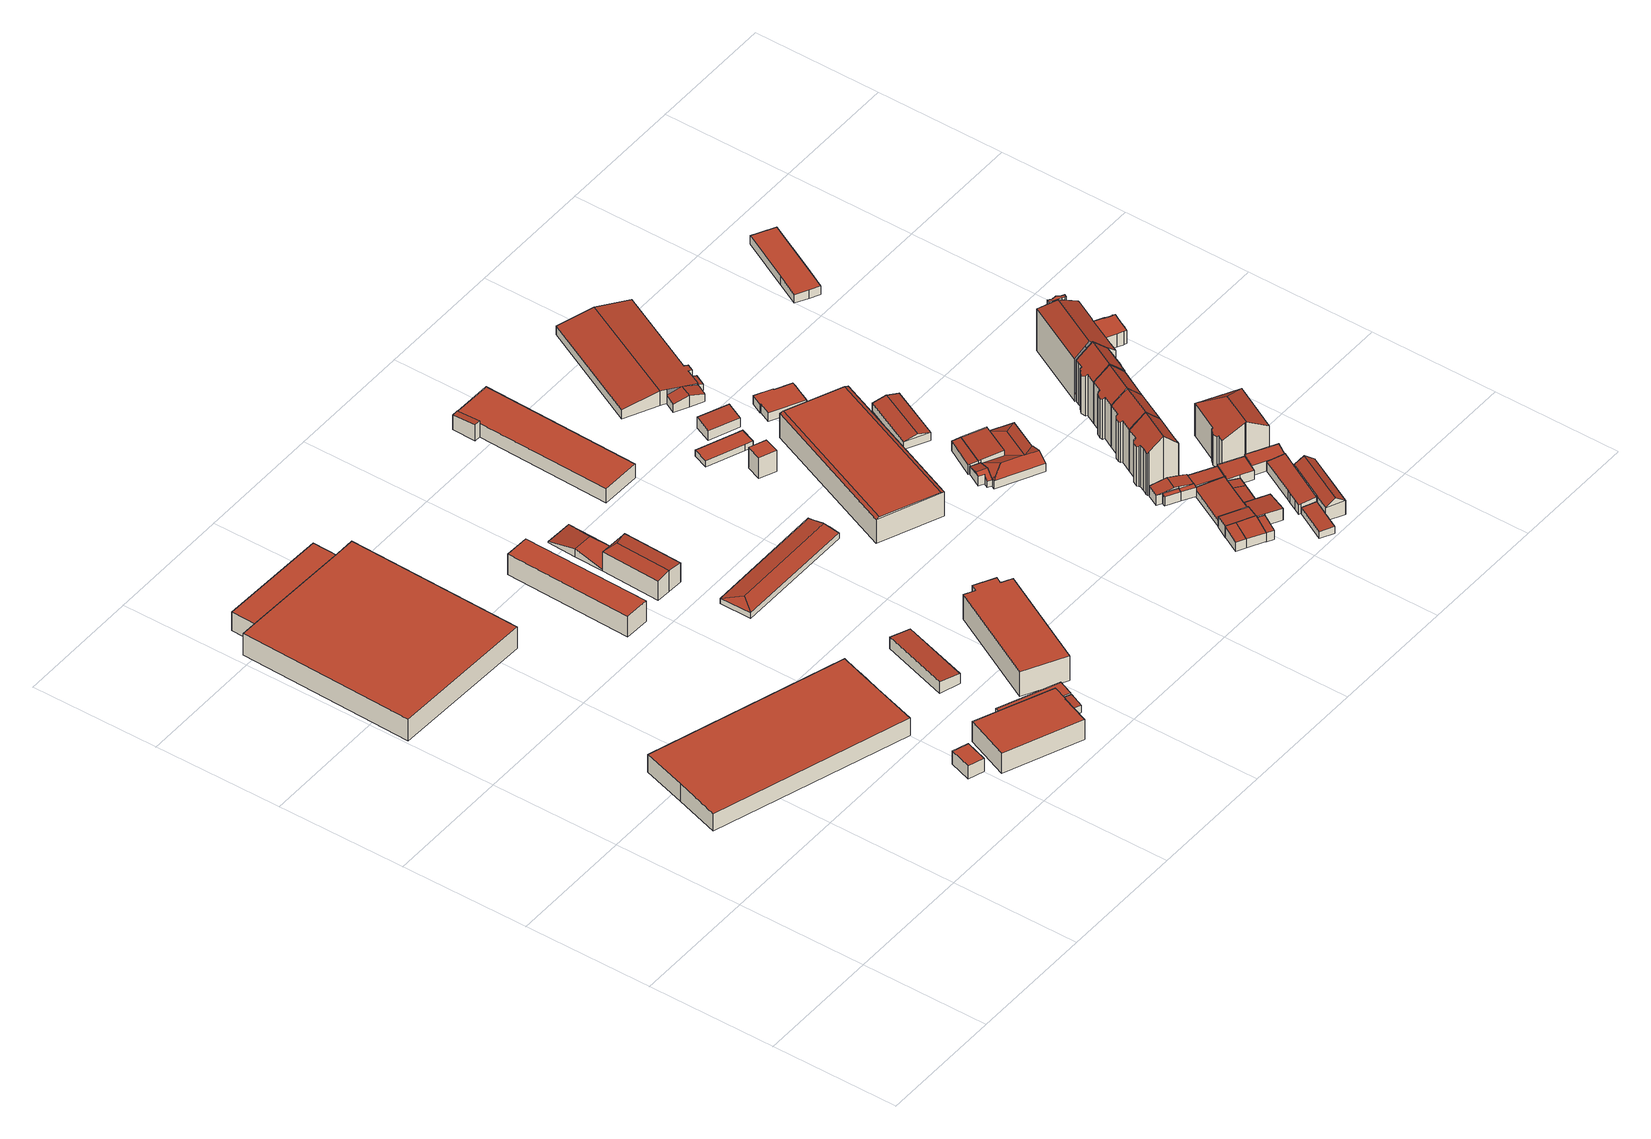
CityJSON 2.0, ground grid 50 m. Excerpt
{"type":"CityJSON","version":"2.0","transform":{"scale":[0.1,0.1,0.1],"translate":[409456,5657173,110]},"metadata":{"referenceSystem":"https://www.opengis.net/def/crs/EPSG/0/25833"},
"CityObjects":{
"building1":{"type":"Building","attributes":{"Dachtyp_tdc":"tdcPolyFlatRoof","Gemeindeschluessel":14612000,"Dachneigung":0,"QualitaetDacherkennung":45,"Geometrietyp2DReferenz":"3000","measuredHeight":7.64,"function":"31001_2000","roofType":"1000"},"geometry":[{"type":"Solid","lod":"2","boundaries":[[[[0,1,2,3]],[[1,4,5,2]],[[4,6,7,5]],[[6,8,9,7]],[[8,10,11,9]],[[10,12,13,11]],[[12,14,15,13]],[[14,16,17,15]],[[16,0,3,17]],[[16,14,12,10,8,6,4,1,0]],[[3,2,5,7,9,11,13,15,17]]]],"semantics":{"surfaces":[{"type":"WallSurface"},{"type":"RoofSurface"},{"type":"GroundSurface"}],"values":[[0,0,0,0,0,0,0,0,0,1,2]]}}]},
"building2":{"type":"Building","attributes":{"Dachtyp_tdc":"tdcPolyFlatRoof","Gemeindeschluessel":14612000,"Dachneigung":0,"QualitaetDacherkennung":22,"Geometrietyp2DReferenz":"3000","measuredHeight":9.4,"function":"31001_2000","roofType":"1000"},"geometry":[{"type":"Solid","lod":"2","boundaries":[[[[18,19,20,21]],[[19,22,23,20]],[[22,24,25,23]],[[24,26,27,25]],[[26,28,29,27]],[[28,18,21,29]],[[28,26,24,22,19,18]],[[21,20,23,25,27,29]]]],"semantics":{"surfaces":[{"type":"WallSurface"},{"type":"RoofSurface"},{"type":"GroundSurface"}],"values":[[0,0,0,0,0,0,1,2]]}}]},
"building3":{"type":"Building","attributes":{"Dachtyp_tdc":"tdcPolyFlatRoof","Gemeindeschluessel":14612000,"Dachneigung":0,"QualitaetDacherkennung":79,"Geometrietyp2DReferenz":"3000","measuredHeight":5.68,"function":"31001_2000","roofType":"1000"},"geometry":[{"type":"Solid","lod":"2","boundaries":[[[[30,31,32,33]],[[31,34,35,32]],[[34,36,37,35]],[[36,30,33,37]],[[36,34,31,30]],[[33,32,35,37]]]],"semantics":{"surfaces":[{"type":"WallSurface"},{"type":"RoofSurface"},{"type":"GroundSurface"}],"values":[[0,0,0,0,1,2]]}}]},
"building4":{"type":"Building","attributes":{"Dachtyp_tdc":"tdcPolyFlatRoof","Gemeindeschluessel":14612000,"Dachneigung":0,"QualitaetDacherkennung":87,"Geometrietyp2DReferenz":"3000","measuredHeight":8.12,"function":"31001_2000","roofType":"1000"},"geometry":[{"type":"Solid","lod":"2","boundaries":[[[[38,39,29,40]],[[39,41,27,29]],[[41,42,43,27]],[[42,38,40,43]],[[42,41,39,38]],[[40,29,27,43]]]],"semantics":{"surfaces":[{"type":"WallSurface"},{"type":"RoofSurface"},{"type":"GroundSurface"}],"values":[[0,0,0,0,1,2]]}}]},
"building5":{"type":"Building","attributes":{"Gemeindeschluessel":14612000,"Geometrietyp2DReferenz":"3000","function":"31001_2000","roofType":"9999"},"children":["building5-1","building5-2"]},
"building5-1":{"type":"BuildingPart","attributes":{"Dachtyp_tdc":"tdcPolyFlatRoof","Dachneigung":0,"QualitaetDacherkennung":65,"Geometrietyp2DReferenz":"3000","measuredHeight":8.77,"roofType":"1000"},"parents":["building5"],"geometry":[{"type":"MultiSurface","lod":"2","boundaries":[[[44,45,46,47]],[[45,48,49,50,46]],[[51,52,53,54,55]],[[52,56,57,53]],[[56,58,59,57]],[[58,44,47,59]],[[58,56,52,51,48,45,44]],[[47,46,50,54,53,57,59]]],"semantics":{"surfaces":[{"type":"WallSurface"},{"type":"RoofSurface"},{"type":"GroundSurface"}],"values":[0,0,0,0,0,0,1,2]}}]},
"building5-2":{"type":"BuildingPart","attributes":{"Dachtyp_tdc":"tdcPolyFlatRoof","Dachneigung":4.03,"QualitaetDacherkennung":73,"Geometrietyp2DReferenz":"3000","measuredHeight":3.56,"roofType":"2100"},"parents":["building5"],"geometry":[{"type":"MultiSurface","lod":"2","boundaries":[[[60,55,54,61]],[[49,62,63,50]],[[62,64,65,63]],[[64,60,61,65]],[[64,62,49,55,60]],[[61,54,50,63,65]]],"semantics":{"surfaces":[{"type":"WallSurface"},{"type":"RoofSurface"},{"type":"GroundSurface"}],"values":[0,0,0,0,1,2]}}]},
"building6":{"type":"Building","attributes":{"Dachtyp_tdc":"tdcPolyFlatRoof","Gemeindeschluessel":14612000,"Dachneigung":11.44,"QualitaetDacherkennung":71,"Geometrietyp2DReferenz":"3000","measuredHeight":3.74,"function":"31001_2000","roofType":"2100"},"geometry":[{"type":"Solid","lod":"2","boundaries":[[[[66,67,11,13]],[[67,68,9,11]],[[68,69,70,9]],[[69,71,72,70]],[[71,66,13,72]],[[71,69,68,67,66]],[[13,11,9,70,72]]]],"semantics":{"surfaces":[{"type":"WallSurface"},{"type":"RoofSurface"},{"type":"GroundSurface"}],"values":[[0,0,0,0,0,1,2]]}}]},
"building7":{"type":"Building","attributes":{"Dachtyp_tdc":"tdcPolyFlatRoof","Gemeindeschluessel":14612000,"Dachneigung":0,"QualitaetDacherkennung":57,"Geometrietyp2DReferenz":"3000","measuredHeight":4.16,"function":"31001_2000","roofType":"1000"},"geometry":[{"type":"Solid","lod":"2","boundaries":[[[[73,74,75,76]],[[74,77,78,75]],[[77,79,80,78]],[[79,81,82,80]],[[81,83,84,82]],[[83,73,76,84]],[[83,81,79,77,74,73]],[[76,75,78,80,82,84]]]],"semantics":{"surfaces":[{"type":"WallSurface"},{"type":"RoofSurface"},{"type":"GroundSurface"}],"values":[[0,0,0,0,0,0,1,2]]}}]},
"building8":{"type":"Building","attributes":{"Gemeindeschluessel":14612000,"Dachorientierung":0,"MittlereTraufHoehe":119.8,"ObjektHoehe":9,"BodenHoehe":110.8,"Geometrietyp2DReferenz":"3000","BezugspunktDach":"2000","AbsoluteHoehe":119.8,"Dachflaeche":480.17,"measuredHeight":9,"function":"31001_2000","storeysAboveGround":3},"geometry":[{"type":"MultiSurface","lod":"2","boundaries":[[[85,86,87,88]],[[88,87,89,90]],[[87,86,91,89]],[[86,85,92,91]],[[85,88,90,92]],[[90,89,91,92]]],"semantics":{"surfaces":[{"type":"RoofSurface"},{"type":"WallSurface"},{"type":"GroundSurface"}],"values":[0,1,1,1,1,2]}}]},
"building9":{"type":"Building","attributes":{"Dachtyp_tdc":"tdcPolyFlatRoof","Gemeindeschluessel":14612000,"Dachneigung":5.62,"QualitaetDacherkennung":87,"Geometrietyp2DReferenz":"3000","measuredHeight":5.09,"function":"31001_2000","roofType":"2100"},"geometry":[{"type":"Solid","lod":"2","boundaries":[[[[93,94,95,96]],[[94,97,98,95]],[[97,99,100,98]],[[99,93,96,100]],[[99,97,94,93]],[[96,95,98,100]]]],"semantics":{"surfaces":[{"type":"WallSurface"},{"type":"RoofSurface"},{"type":"GroundSurface"}],"values":[[0,0,0,0,1,2]]}}]},
"building10":{"type":"Building","attributes":{"Gemeindeschluessel":14612000,"Dachneigung":83.47,"Dachorientierung":-177.82,"MittlereTraufHoehe":119.05,"QualitaetDacherkennung":26,"ObjektHoehe":9,"BodenHoehe":110.61,"Geometrietyp2DReferenz":"3000","AbsoluteHoehe":119.61,"Dachflaeche":274.74,"measuredHeight":9,"function":"31001_2000","roofType":"5000","storeysAboveGround":3},"children":["building10-1"],"geometry":[{"type":"MultiSurface","lod":"2","boundaries":[[[101,102,103,104]],[[102,105,106,103]],[[105,107,108,106]],[[107,109,110,111,108]],[[112,101,104,113,114]],[[115,105,102,101]],[[115,101,112,109]],[[115,109,107,105]],[[104,103,106,108,111,113]],[[112,114,110,109]],[[114,113,111,110]]],"semantics":{"surfaces":[{"type":"WallSurface"},{"type":"RoofSurface"},{"type":"GroundSurface"},{"type":"ClosureSurface","isClosure":"1","QuelleClosure":"LoD2WallSurface"}],"values":[0,0,0,0,0,1,1,1,2,0,3]}}]},
"building10-1":{"type":"BuildingPart","attributes":{"Dachneigung":74.78,"Dachorientierung":-87.83,"MittlereTraufHoehe":111.6,"QualitaetDacherkennung":40,"BodenHoehe":110.61,"ObjektTeilHoehe":3.46,"Geometrietyp2DReferenz":"3000","AbsoluteHoehe":114.08,"Dachflaeche":269.6,"measuredHeight":3.46,"roofType":"5000","storeysAboveGround":1},"parents":["building10"],"geometry":[{"type":"MultiSurface","lod":"2","boundaries":[[[110,116,117,111]],[[116,118,119,117]],[[118,120,121,119]],[[120,114,113,121]],[[122,116,110,114]],[[122,114,120]],[[122,120,118,116]],[[111,117,119,121,113]],[[111,113,114,110]]],"semantics":{"surfaces":[{"type":"WallSurface"},{"type":"RoofSurface"},{"type":"GroundSurface"},{"type":"ClosureSurface","isClosure":"1","QuelleClosure":"LoD2WallSurface"}],"values":[0,0,0,0,1,1,1,2,3]}}]},
"building11":{"type":"Building","attributes":{"Dachtyp_tdc":"tdcPolyFlatRoof","Gemeindeschluessel":14612000,"Dachneigung":0,"QualitaetDacherkennung":69,"Geometrietyp2DReferenz":"3000","measuredHeight":10.82,"function":"31001_9998","roofType":"1000"},"geometry":[{"type":"Solid","lod":"2","boundaries":[[[[123,124,125,126]],[[124,127,128,125]],[[127,129,130,128]],[[129,131,132,130]],[[131,133,134,132]],[[133,135,136,134]],[[135,137,138,136]],[[137,123,126,138]],[[137,135,133,131,129,127,124,123]],[[126,125,128,130,132,134,136,138]]]],"semantics":{"surfaces":[{"type":"WallSurface"},{"type":"RoofSurface"},{"type":"GroundSurface"}],"values":[[0,0,0,0,0,0,0,0,1,2]]}}]},
"building12":{"type":"Building","attributes":{"Gemeindeschluessel":14612000,"Dachneigung":81.11,"Dachorientierung":89.98,"MittlereTraufHoehe":113.96,"QualitaetDacherkennung":21,"ObjektHoehe":3.26,"BodenHoehe":111.32,"Geometrietyp2DReferenz":"3000","AbsoluteHoehe":114.58,"Dachflaeche":619.54,"measuredHeight":3.26,"function":"31001_2000","roofType":"5000","storeysAboveGround":1},"geometry":[{"type":"MultiSurface","lod":"2","boundaries":[[[139,140,141,142]],[[140,143,144,141]],[[143,145,146,144]],[[145,147,148,146]],[[147,149,150,148]],[[149,151,152,150]],[[151,153,154,152]],[[153,139,142,154]],[[155,139,153,151,149,147]],[[155,147,145]],[[155,145,143,140,139]],[[142,141,144,146,148,150,152,154]]],"semantics":{"surfaces":[{"type":"WallSurface"},{"type":"RoofSurface"},{"type":"GroundSurface"}],"values":[0,0,0,0,0,0,0,0,1,1,1,2]}}]},
"building13":{"type":"Building","attributes":{"Gemeindeschluessel":14612000,"Geometrietyp2DReferenz":"3000","function":"31001_2000","roofType":"9999"},"children":["building13-1","building13-2"]},
"building13-1":{"type":"BuildingPart","attributes":{"Dachtyp_tdc":"tdcPolyFlatRoof","Dachneigung":0,"QualitaetDacherkennung":71,"Geometrietyp2DReferenz":"3000","measuredHeight":6.09,"roofType":"1000"},"parents":["building13"],"geometry":[{"type":"MultiSurface","lod":"2","boundaries":[[[156,157,158,159]],[[157,160,161,158]],[[162,163,164,165]],[[163,156,159,164]],[[163,162,160,157,156]],[[159,158,161,165,164]]],"semantics":{"surfaces":[{"type":"WallSurface"},{"type":"RoofSurface"},{"type":"GroundSurface"}],"values":[0,0,0,0,1,2]}}]},
"building13-2":{"type":"BuildingPart","attributes":{"Dachtyp_tdc":"tdcPolyFlatRoof","Dachneigung":4.05,"QualitaetDacherkennung":79,"Geometrietyp2DReferenz":"3000","measuredHeight":7.02,"roofType":"2100"},"parents":["building13"],"geometry":[{"type":"MultiSurface","lod":"2","boundaries":[[[166,167,168,161,160]],[[167,169,170,168]],[[169,171,162,165,170]],[[169,167,166,171]],[[165,161,168,170]]],"semantics":{"surfaces":[{"type":"WallSurface"},{"type":"RoofSurface"},{"type":"GroundSurface"}],"values":[0,0,0,1,2]}}]},
"building14":{"type":"Building","attributes":{"Gemeindeschluessel":14612000,"Dachorientierung":0,"MittlereTraufHoehe":119.87,"ObjektHoehe":9,"BodenHoehe":110.87,"Geometrietyp2DReferenz":"3000","BezugspunktDach":"2000","AbsoluteHoehe":119.87,"Dachflaeche":42.69,"measuredHeight":9,"function":"31001_2000","storeysAboveGround":3},"geometry":[{"type":"MultiSurface","lod":"2","boundaries":[[[172,173,174,175]],[[175,174,176,177]],[[174,173,178,176]],[[173,172,179,178]],[[172,175,177,179]],[[177,176,178,179]]],"semantics":{"surfaces":[{"type":"RoofSurface"},{"type":"WallSurface"},{"type":"GroundSurface"}],"values":[0,1,1,1,1,2]}}]},
"building15":{"type":"Building","attributes":{"Gemeindeschluessel":14612000,"Dachneigung":90,"Dachorientierung":0,"MittlereTraufHoehe":113.61,"QualitaetDacherkennung":82,"ObjektHoehe":2.74,"BodenHoehe":110.87,"Geometrietyp2DReferenz":"3000","AbsoluteHoehe":113.61,"Dachflaeche":114.94,"measuredHeight":2.74,"function":"31001_2000","roofType":"1000","storeysAboveGround":1},"geometry":[{"type":"MultiSurface","lod":"2","boundaries":[[[180,181,182,183]],[[181,184,185,182]],[[184,186,187,185]],[[186,188,189,187]],[[188,190,191,189]],[[190,180,183,191]],[[190,188,186,184,181,180]],[[183,182,185,187,189,191]]],"semantics":{"surfaces":[{"type":"WallSurface"},{"type":"RoofSurface"},{"type":"GroundSurface"}],"values":[0,0,0,0,0,0,1,2]}}]},
"building16":{"type":"Building","attributes":{"Dachtyp_tdc":"tdcCutGableRoof","Gemeindeschluessel":14612000,"Dachneigung":0.202,"QualitaetDacherkennung":73,"Geometrietyp2DReferenz":"3000","measuredHeight":11.07,"function":"31001_2000","roofType":"9999"},"geometry":[{"type":"Solid","lod":"2","boundaries":[[[[192,193,194,195]],[[193,196,197,194]],[[196,198,199,197]],[[198,192,195,199]],[[193,192,200,201]],[[196,193,201,202]],[[198,196,202,203]],[[192,198,203,200]],[[202,201,200,203]],[[195,194,197,199]]]],"semantics":{"surfaces":[{"type":"WallSurface"},{"type":"RoofSurface"},{"type":"GroundSurface"}],"values":[[0,0,0,0,1,0,1,0,1,2]]}}]},
"building17":{"type":"Building","attributes":{"Dachtyp_tdc":"tdcPolyFlatRoof","Gemeindeschluessel":14612000,"Dachneigung":6.29,"QualitaetDacherkennung":87,"Geometrietyp2DReferenz":"3000","measuredHeight":4.8,"function":"31001_2000","roofType":"2100"},"geometry":[{"type":"Solid","lod":"2","boundaries":[[[[204,205,206,207]],[[205,208,209,206]],[[208,210,211,209]],[[210,204,207,211]],[[210,208,205,204]],[[207,206,209,211]]]],"semantics":{"surfaces":[{"type":"WallSurface"},{"type":"RoofSurface"},{"type":"GroundSurface"}],"values":[[0,0,0,0,1,2]]}}]},
"building18":{"type":"Building","attributes":{"Dachtyp_tdc":"tdcPolyFlatRoof","Gemeindeschluessel":14612000,"Dachneigung":8.62,"QualitaetDacherkennung":72,"Geometrietyp2DReferenz":"3000","measuredHeight":4.96,"function":"31001_2000","roofType":"2100"},"geometry":[{"type":"Solid","lod":"2","boundaries":[[[[212,213,214,215]],[[213,216,217,214]],[[216,218,219,217]],[[218,212,215,219]],[[218,216,213,212]],[[215,214,217,219]]]],"semantics":{"surfaces":[{"type":"WallSurface"},{"type":"RoofSurface"},{"type":"GroundSurface"}],"values":[[0,0,0,0,1,2]]}}]},
"building19":{"type":"Building","attributes":{"Dachtyp_tdc":"tdcFreeFormRoof","Gemeindeschluessel":14612000,"Dachneigung":18.77,"QualitaetDacherkennung":61,"Geometrietyp2DReferenz":"3000","measuredHeight":5.14,"function":"31001_2000","roofType":"5000"},"geometry":[{"type":"Solid","lod":"2","boundaries":[[[[220,221,222]],[[223,224,225,226,227,228,229]],[[230,231,224,223]],[[231,232,225,224]],[[232,233,226,225]],[[233,221,227,226]],[[221,220,228,227]],[[220,234,229,228]],[[234,230,223,229]],[[220,222,235,231,230,234]],[[222,221,233,232,235]],[[232,231,235]]]],"semantics":{"surfaces":[{"type":"WallSurface"},{"type":"GroundSurface"},{"type":"RoofSurface"}],"values":[[0,1,0,0,0,0,0,0,0,2,2,0]]}}]},
"building20":{"type":"Building","attributes":{"Dachtyp_tdc":"tdcPolyFlatRoof","Gemeindeschluessel":14612000,"Dachneigung":8.83,"QualitaetDacherkennung":81,"Geometrietyp2DReferenz":"3000","measuredHeight":5.16,"function":"31001_2000","roofType":"2100"},"geometry":[{"type":"Solid","lod":"2","boundaries":[[[[236,213,237,238]],[[213,212,239,237]],[[212,240,241,239]],[[240,242,243,241]],[[242,236,238,243]],[[242,240,212,213,236]],[[238,237,239,241,243]]]],"semantics":{"surfaces":[{"type":"WallSurface"},{"type":"RoofSurface"},{"type":"GroundSurface"}],"values":[[0,0,0,0,0,1,2]]}}]},
"building21":{"type":"Building","attributes":{"Dachtyp_tdc":"tdcPolyFlatRoof","Gemeindeschluessel":14612000,"Dachneigung":5.18,"QualitaetDacherkennung":63,"Geometrietyp2DReferenz":"3000","measuredHeight":4.46,"function":"31001_2000","roofType":"2100"},"geometry":[{"type":"Solid","lod":"2","boundaries":[[[[244,245,246,225]],[[245,247,248,246]],[[247,249,250,248]],[[249,251,226,250]],[[251,244,225,226]],[[251,249,247,245,244]],[[225,246,248,250,226]]]],"semantics":{"surfaces":[{"type":"WallSurface"},{"type":"RoofSurface"},{"type":"GroundSurface"}],"values":[[0,0,0,0,0,1,2]]}}]},
"building22":{"type":"Building","attributes":{"Dachtyp_tdc":"tdcPolyFlatRoof","Gemeindeschluessel":14612000,"Dachneigung":5.04,"QualitaetDacherkennung":82,"Geometrietyp2DReferenz":"3000","measuredHeight":4.97,"function":"31001_2000","roofType":"2100"},"geometry":[{"type":"Solid","lod":"2","boundaries":[[[[252,253,254,255]],[[253,256,257,254]],[[256,258,241,257]],[[258,259,239,241]],[[259,252,255,239]],[[259,258,256,253,252]],[[255,254,257,241,239]]]],"semantics":{"surfaces":[{"type":"WallSurface"},{"type":"RoofSurface"},{"type":"GroundSurface"}],"values":[[0,0,0,0,0,1,2]]}}]},
"building23":{"type":"Building","attributes":{"Dachtyp_tdc":"tdcPolyFlatRoof","Gemeindeschluessel":14612000,"Dachneigung":8.07,"QualitaetDacherkennung":65,"Geometrietyp2DReferenz":"3000","measuredHeight":4.86,"function":"31001_2000","roofType":"2100"},"geometry":[{"type":"Solid","lod":"2","boundaries":[[[[260,261,262,263]],[[261,264,265,262]],[[264,266,267,265]],[[266,260,263,267]],[[266,264,261,260]],[[263,262,265,267]]]],"semantics":{"surfaces":[{"type":"WallSurface"},{"type":"RoofSurface"},{"type":"GroundSurface"}],"values":[[0,0,0,0,1,2]]}}]},
"building24":{"type":"Building","attributes":{"Dachtyp_tdc":"tdcPolyFlatRoof","Gemeindeschluessel":14612000,"Dachneigung":15.93,"QualitaetDacherkennung":39,"Geometrietyp2DReferenz":"3000","measuredHeight":4.53,"function":"31001_2000","roofType":"2100"},"geometry":[{"type":"Solid","lod":"2","boundaries":[[[[268,269,270,271]],[[269,272,273,270]],[[272,274,275,273]],[[274,276,277,275]],[[276,268,271,277]],[[276,274,272,269,268]],[[271,270,273,275,277]]]],"semantics":{"surfaces":[{"type":"WallSurface"},{"type":"RoofSurface"},{"type":"GroundSurface"}],"values":[[0,0,0,0,0,1,2]]}}]},
"building25":{"type":"Building","attributes":{"Dachtyp_tdc":"tdcPolyFlatRoof","Gemeindeschluessel":14612000,"Dachneigung":5.19,"QualitaetDacherkennung":63,"Geometrietyp2DReferenz":"3000","measuredHeight":5.44,"function":"31001_2000","roofType":"2100"},"geometry":[{"type":"Solid","lod":"2","boundaries":[[[[278,251,279,280]],[[251,249,281,279]],[[249,282,283,281]],[[282,284,285,283]],[[284,278,280,285]],[[284,282,249,251,278]],[[280,279,281,283,285]]]],"semantics":{"surfaces":[{"type":"WallSurface"},{"type":"RoofSurface"},{"type":"GroundSurface"}],"values":[[0,0,0,0,0,1,2]]}}]},
"building26":{"type":"Building","attributes":{"Dachtyp_tdc":"tdcFreeFormRoof","Gemeindeschluessel":14612000,"Dachneigung":22.23,"QualitaetDacherkennung":44,"Geometrietyp2DReferenz":"3000","measuredHeight":5.5,"function":"31001_2000","roofType":"5000"},"geometry":[{"type":"Solid","lod":"2","boundaries":[[[[286,287,288,289]],[[287,290,291,288]],[[290,292,293,291]],[[292,294,295,293]],[[294,296,297,295]],[[296,298,299,297]],[[298,300,301,299]],[[300,302,303,301]],[[302,304,305,303]],[[304,286,289,305]],[[306,304,302]],[[307,306,302,300]],[[308,309,307,300,298]],[[310,308,298,296]],[[310,296,294]],[[311,309,308,310,294,292]],[[312,311,292,290]],[[313,312,290,287]],[[313,287,286]],[[306,307,309,311,312,313,286,304]],[[289,288,291,293,295,297,299,301,303,305]]]],"semantics":{"surfaces":[{"type":"WallSurface"},{"type":"RoofSurface"},{"type":"GroundSurface"}],"values":[[0,0,0,0,0,0,0,0,0,0,0,1,1,1,1,1,1,1,1,1,2]]}}]},
"building27":{"type":"Building","attributes":{"Dachtyp_tdc":"tdcPolyFlatRoof","Gemeindeschluessel":14612000,"Dachneigung":0,"QualitaetDacherkennung":10,"Geometrietyp2DReferenz":"3000","measuredHeight":3.77,"function":"31001_2000","roofType":"1000"},"geometry":[{"type":"Solid","lod":"2","boundaries":[[[[314,315,316,317]],[[315,318,319,316]],[[318,320,321,319]],[[320,322,323,321]],[[322,324,325,323]],[[324,326,327,325]],[[326,328,329,327]],[[326,324,322,320,318,315,314,330,331,328]],[[329,332,333,317,316,319,321,323,325,327]],[[328,331,332,329]],[[331,330,333,332]],[[330,314,317,333]]]],"semantics":{"surfaces":[{"type":"WallSurface"},{"type":"RoofSurface"},{"type":"GroundSurface"}],"values":[[0,0,0,0,0,0,0,1,2,0,0,0]]}}]},
"building28":{"type":"Building","attributes":{"Dachtyp_tdc":"tdcFreeFormRoof","Gemeindeschluessel":14612000,"Dachneigung":10.48,"QualitaetDacherkennung":15,"Geometrietyp2DReferenz":"3000","measuredHeight":5.5,"function":"31001_2000","roofType":"5000"},"geometry":[{"type":"Solid","lod":"2","boundaries":[[[[334,335,273,275]],[[335,336,337,273]],[[336,338,339,337]],[[338,340,341,339]],[[340,342,343,341]],[[342,344,345,343]],[[344,334,275,345]],[[344,342,346,347,348,349]],[[348,347,338,350,351]],[[334,349,348,351,335]],[[335,351,350,336]],[[336,350,338]],[[338,347,346,340]],[[344,349,334]],[[340,346,342]],[[275,273,337,339,341,343,345]]]],"semantics":{"surfaces":[{"type":"WallSurface"},{"type":"RoofSurface"},{"type":"GroundSurface"}],"values":[[0,0,0,0,0,0,0,1,1,0,0,0,0,0,0,2]]}}]},
"building29":{"type":"Building","attributes":{"Dachtyp_tdc":"tdcPolyFlatRoof","Gemeindeschluessel":14612000,"Dachneigung":18.93,"QualitaetDacherkennung":37,"Geometrietyp2DReferenz":"3000","measuredHeight":4.53,"function":"31001_2000","roofType":"2100"},"geometry":[{"type":"Solid","lod":"2","boundaries":[[[[352,353,354,345]],[[353,355,277,354]],[[355,274,275,277]],[[274,352,345,275]],[[274,355,353,352]],[[345,354,277,275]]]],"semantics":{"surfaces":[{"type":"WallSurface"},{"type":"RoofSurface"},{"type":"GroundSurface"}],"values":[[0,0,0,0,1,2]]}}]},
"building30":{"type":"Building","attributes":{"Dachtyp_tdc":"tdcPolyFlatRoof","Gemeindeschluessel":14612000,"Dachneigung":3.1,"QualitaetDacherkennung":65,"Geometrietyp2DReferenz":"3000","measuredHeight":3.42,"function":"31001_2000","roofType":"2100"},"geometry":[{"type":"Solid","lod":"2","boundaries":[[[[356,357,358,359]],[[357,360,361,358]],[[360,362,363,361]],[[362,364,365,363]],[[364,366,367,365]],[[366,368,369,367]],[[368,370,371,369]],[[370,372,373,371]],[[372,374,375,373]],[[374,356,359,375]],[[374,372,370,368,366,364,362,360,357,356]],[[359,358,361,363,365,367,369,371,373,375]]]],"semantics":{"surfaces":[{"type":"WallSurface"},{"type":"RoofSurface"},{"type":"GroundSurface"}],"values":[[0,0,0,0,0,0,0,0,0,0,1,2]]}}]},
"building31":{"type":"Building","attributes":{"Dachtyp_tdc":"tdcPolyFlatRoof","Gemeindeschluessel":14612000,"Dachneigung":9.51,"QualitaetDacherkennung":79,"Geometrietyp2DReferenz":"3000","measuredHeight":5.17,"function":"31001_2000","roofType":"2100"},"geometry":[{"type":"Solid","lod":"2","boundaries":[[[[376,242,267,263]],[[242,258,377,267]],[[258,378,379,377]],[[378,372,380,379]],[[372,381,382,380]],[[381,383,384,382]],[[383,385,386,384]],[[385,376,263,386]],[[385,383,381,372,378,258,242,376]],[[263,267,377,379,380,382,384,386]]]],"semantics":{"surfaces":[{"type":"WallSurface"},{"type":"RoofSurface"},{"type":"GroundSurface"}],"values":[[0,0,0,0,0,0,0,0,1,2]]}}]},
"building32":{"type":"Building","attributes":{"Dachtyp_tdc":"tdcGableRoof","Gemeindeschluessel":14612000,"Dachneigung":14.37,"QualitaetDacherkennung":88,"Geometrietyp2DReferenz":"3000","measuredHeight":4.6,"function":"31001_2000","roofType":"3100"},"geometry":[{"type":"Solid","lod":"2","boundaries":[[[[387,388,389,390]],[[388,391,392,389]],[[391,393,394,392]],[[393,387,390,394]],[[391,388,395]],[[387,393,396]],[[388,387,396,395]],[[393,391,395,396]],[[390,389,392,394]]]],"semantics":{"surfaces":[{"type":"WallSurface"},{"type":"RoofSurface"},{"type":"GroundSurface"}],"values":[[0,0,0,0,0,0,1,1,2]]}}]},
"building33":{"type":"Building","attributes":{"Gemeindeschluessel":14612000,"Geometrietyp2DReferenz":"3000","function":"31001_2000","roofType":"9999"},"children":["building33-1","building33-2","building33-3"]},
"building33-1":{"type":"BuildingPart","attributes":{"Dachtyp_tdc":"tdcGableRoof","Dachneigung":10,"QualitaetDacherkennung":95,"Geometrietyp2DReferenz":"3000","measuredHeight":6.4,"roofType":"3100"},"parents":["building33"],"geometry":[{"type":"MultiSurface","lod":"2","boundaries":[[[397,398,399,400]],[[398,401,402,399]],[[401,403,404,402]],[[403,405,406,404]],[[405,407,408,406]],[[407,409,410,408]],[[409,411,412,413,410]],[[414,415,416,417,418]],[[415,419,420,421,416]],[[422,423,424,425,426]],[[423,427,428,424]],[[427,429,430,428]],[[429,397,400,430]],[[423,422,419,415,414,411,409,407,405,403,401,398,397]],[[397,429,427,423]],[[400,399,402,404,406,408,410,413,417,416,421,431,425,424,428,430]]],"semantics":{"surfaces":[{"type":"WallSurface"},{"type":"RoofSurface"},{"type":"GroundSurface"}],"values":[0,0,0,0,0,0,0,0,0,0,0,0,0,1,1,2]}}]},
"building33-2":{"type":"BuildingPart","attributes":{"Dachtyp_tdc":"tdcGableRoof","Dachneigung":14.12,"QualitaetDacherkennung":76,"Geometrietyp2DReferenz":"3000","measuredHeight":4.86,"roofType":"3100"},"parents":["building33"],"geometry":[{"type":"MultiSurface","lod":"2","boundaries":[[[420,432,416,421]],[[432,433,434,416]],[[433,435,436,434]],[[435,437,438,436]],[[437,439,440,438]],[[439,426,425,440]],[[437,435,433,432,420,441]],[[441,426,439,437]],[[431,421,416,434,436,438,440,425]]],"semantics":{"surfaces":[{"type":"WallSurface"},{"type":"RoofSurface"},{"type":"GroundSurface"}],"values":[0,0,0,0,0,0,1,1,2]}}]},
"building33-3":{"type":"BuildingPart","attributes":{"Dachtyp_tdc":"tdcPolyFlatRoof","Dachneigung":14.98,"QualitaetDacherkennung":58,"Geometrietyp2DReferenz":"3000","measuredHeight":3.44,"roofType":"2100"},"parents":["building33"],"geometry":[{"type":"MultiSurface","lod":"2","boundaries":[[[442,418,417,443]],[[412,444,445,413]],[[444,442,443,445]],[[444,412,418,442]],[[443,417,413,445]]],"semantics":{"surfaces":[{"type":"WallSurface"},{"type":"RoofSurface"},{"type":"GroundSurface"}],"values":[0,0,0,1,2]}}]},
"building34":{"type":"Building","attributes":{"Dachtyp_tdc":"tdcPolyFlatRoof","Gemeindeschluessel":14612000,"Dachneigung":4.73,"QualitaetDacherkennung":69,"Geometrietyp2DReferenz":"3000","measuredHeight":3.17,"function":"31001_2000","roofType":"2100"},"geometry":[{"type":"Solid","lod":"2","boundaries":[[[[446,447,448,449]],[[447,450,451,448]],[[450,452,453,451]],[[452,454,455,453]],[[454,456,457,455]],[[456,446,449,457]],[[456,454,452,450,447,446]],[[449,448,451,453,455,457]]]],"semantics":{"surfaces":[{"type":"WallSurface"},{"type":"RoofSurface"},{"type":"GroundSurface"}],"values":[[0,0,0,0,0,0,1,2]]}}]},
"building35":{"type":"Building","attributes":{"Dachtyp_tdc":"tdcGableRoof","Gemeindeschluessel":14612000,"Dachneigung":42.85,"QualitaetDacherkennung":68,"Geometrietyp2DReferenz":"3000","measuredHeight":23.49,"function":"31001_9998","roofType":"3100"},"geometry":[{"type":"Solid","lod":"2","boundaries":[[[[458,459,460,461]],[[459,462,463,460]],[[462,464,465,463]],[[464,466,467,465]],[[466,468,469,467]],[[468,470,471,469]],[[470,472,473,471]],[[472,474,475,473]],[[474,476,477,475]],[[476,478,479,477]],[[478,480,481,479]],[[480,482,483,481]],[[482,484,485,483]],[[484,486,487,485]],[[486,488,489,487]],[[488,490,491,489]],[[490,458,461,491]],[[486,484,482,480,478,476]],[[476,474,472,470,468,466,464,462,459,458,490,488,486]],[[461,460,463,465,467,469,471,473,475,477,479,481,483,485,487,489,491]]]],"semantics":{"surfaces":[{"type":"WallSurface"},{"type":"RoofSurface"},{"type":"GroundSurface"}],"values":[[0,0,0,0,0,0,0,0,0,0,0,0,0,0,0,0,0,1,1,2]]}}]},
"building36":{"type":"Building","attributes":{"Dachtyp_tdc":"tdcPolyFlatRoof","Gemeindeschluessel":14612000,"Dachneigung":8.83,"QualitaetDacherkennung":80,"Geometrietyp2DReferenz":"3000","measuredHeight":3.37,"function":"31001_2000","roofType":"2100"},"geometry":[{"type":"Solid","lod":"2","boundaries":[[[[492,493,494,495]],[[493,372,373,494]],[[493,492,368,370,372]],[[373,371,369,495,494]],[[372,370,371,373]],[[370,368,369,371]],[[368,492,495,369]]]],"semantics":{"surfaces":[{"type":"WallSurface"},{"type":"RoofSurface"},{"type":"GroundSurface"}],"values":[[0,0,1,2,0,0,0]]}}]},
"building37":{"type":"Building","attributes":{"Dachtyp_tdc":"tdcPolyFlatRoof","Gemeindeschluessel":14612000,"Dachneigung":5.27,"QualitaetDacherkennung":57,"Geometrietyp2DReferenz":"3000","measuredHeight":3.56,"function":"31001_2000","roofType":"2100"},"geometry":[{"type":"Solid","lod":"2","boundaries":[[[[496,497,498,499]],[[497,500,501,498]],[[500,502,503,501]],[[502,496,499,503]],[[502,500,497,496]],[[499,498,501,503]]]],"semantics":{"surfaces":[{"type":"WallSurface"},{"type":"RoofSurface"},{"type":"GroundSurface"}],"values":[[0,0,0,0,1,2]]}}]},
"building38":{"type":"Building","attributes":{"Dachtyp_tdc":"tdcPolyFlatRoof","Gemeindeschluessel":14612000,"Dachneigung":8.59,"QualitaetDacherkennung":62,"Geometrietyp2DReferenz":"3000","measuredHeight":3.3,"function":"31001_2000","roofType":"2100"},"geometry":[{"type":"Solid","lod":"2","boundaries":[[[[366,504,505,506]],[[504,492,507,505]],[[492,368,508,507]],[[368,366,506,508]],[[368,492,504,366]],[[506,505,507,508]]]],"semantics":{"surfaces":[{"type":"WallSurface"},{"type":"RoofSurface"},{"type":"GroundSurface"}],"values":[[0,0,0,0,1,2]]}}]},
"building39":{"type":"Building","attributes":{"Dachtyp_tdc":"tdcGableRoof","Gemeindeschluessel":14612000,"Dachneigung":42.11,"QualitaetDacherkennung":71,"Geometrietyp2DReferenz":"3000","measuredHeight":23.4,"function":"31001_9998","roofType":"3100"},"geometry":[{"type":"Solid","lod":"2","boundaries":[[[[476,509,510,511]],[[509,512,513,510]],[[512,514,515,513]],[[514,516,517,515]],[[516,518,519,517]],[[518,520,521,519]],[[520,522,523,521]],[[522,524,525,523]],[[524,526,527,525]],[[526,528,529,527]],[[528,530,531,529]],[[530,476,511,531]],[[526,524,522,520,518,516,514,512,509,476]],[[476,530,528,526]],[[511,510,513,515,517,519,521,523,525,527,529,531]]]],"semantics":{"surfaces":[{"type":"WallSurface"},{"type":"RoofSurface"},{"type":"GroundSurface"}],"values":[[0,0,0,0,0,0,0,0,0,0,0,0,1,1,2]]}}]},
"building40":{"type":"Building","attributes":{"Dachtyp_tdc":"tdcPolyFlatRoof","Gemeindeschluessel":14612000,"Dachneigung":5.39,"QualitaetDacherkennung":66,"Geometrietyp2DReferenz":"3000","measuredHeight":4.57,"function":"31001_2000","roofType":"2100"},"geometry":[{"type":"Solid","lod":"2","boundaries":[[[[532,533,534,506]],[[533,535,536,534]],[[535,537,538,536]],[[537,539,540,538]],[[539,541,542,540]],[[541,543,544,542]],[[543,545,546,544]],[[545,547,505,546]],[[547,532,506,505]],[[547,545,543,541,539,537,535,533,532]],[[506,534,536,538,540,542,544,546,505]]]],"semantics":{"surfaces":[{"type":"WallSurface"},{"type":"RoofSurface"},{"type":"GroundSurface"}],"values":[[0,0,0,0,0,0,0,0,0,1,2]]}}]},
"building41":{"type":"Building","attributes":{"Dachtyp_tdc":"tdcFreeFormRoof","Gemeindeschluessel":14612000,"Dachneigung":38.07,"QualitaetDacherkennung":22,"Geometrietyp2DReferenz":"3000","measuredHeight":8.59,"function":"31001_2000","roofType":"5000"},"geometry":[{"type":"Solid","lod":"2","boundaries":[[[[548,549,455,457]],[[549,550,453,455]],[[550,551,552,453]],[[551,553,554,552]],[[553,555,556,554]],[[555,557,558,556]],[[557,548,457,558]],[[555,553,559,560,557]],[[560,559,551,550,549,548]],[[548,557,560]],[[553,551,559]],[[457,455,453,552,554,556,558]]]],"semantics":{"surfaces":[{"type":"WallSurface"},{"type":"RoofSurface"},{"type":"GroundSurface"}],"values":[[0,0,0,0,0,0,0,1,1,0,0,2]]}}]},
"building42":{"type":"Building","attributes":{"Dachtyp_tdc":"tdcPolyFlatRoof","Gemeindeschluessel":14612000,"Dachneigung":7.28,"QualitaetDacherkennung":74,"Geometrietyp2DReferenz":"3000","measuredHeight":5.08,"function":"31001_2000","roofType":"2100"},"geometry":[{"type":"Solid","lod":"2","boundaries":[[[[561,562,451,453]],[[562,563,564,451]],[[563,565,566,564]],[[565,567,568,566]],[[567,569,570,568]],[[569,571,572,570]],[[571,573,574,572]],[[573,575,552,574]],[[575,561,453,552]],[[575,573,571,569,567,565,563,562,561]],[[453,451,564,566,568,570,572,574,552]]]],"semantics":{"surfaces":[{"type":"WallSurface"},{"type":"RoofSurface"},{"type":"GroundSurface"}],"values":[[0,0,0,0,0,0,0,0,0,1,2]]}}]},
"building43":{"type":"Building","attributes":{"Dachtyp_tdc":"tdcGableRoof","Gemeindeschluessel":14612000,"Dachneigung":42.37,"QualitaetDacherkennung":71,"Geometrietyp2DReferenz":"3000","measuredHeight":23.48,"function":"31001_9998","roofType":"3100"},"geometry":[{"type":"Solid","lod":"2","boundaries":[[[[576,528,577,578]],[[528,526,579,577]],[[526,524,580,579]],[[524,581,582,580]],[[581,583,584,582]],[[583,585,586,584]],[[585,587,588,586]],[[587,589,590,588]],[[589,591,592,590]],[[591,593,594,592]],[[593,595,596,594]],[[595,597,598,596]],[[597,599,600,598]],[[599,576,578,600]],[[595,593,591,589,587,585,583,581,524,526]],[[526,528,576,599,597,595]],[[578,577,579,580,582,584,586,588,590,592,594,596,598,600]]]],"semantics":{"surfaces":[{"type":"WallSurface"},{"type":"RoofSurface"},{"type":"GroundSurface"}],"values":[[0,0,0,0,0,0,0,0,0,0,0,0,0,0,1,1,2]]}}]},
"building44":{"type":"Building","attributes":{"Gemeindeschluessel":14612000,"Dachtyp_tdc":"tdcPolyFlatRoof","Dachneigung":9.79,"QualitaetDacherkennung":57,"Geometrietyp2DReferenz":"3000","measuredHeight":5.36,"function":"31001_2000","roofType":"2100"},"geometry":[{"type":"Solid","lod":"2","boundaries":[[[[601,602,544,572]],[[602,603,542,544]],[[603,604,605,542]],[[604,606,607,605]],[[606,608,574,607]],[[608,601,572,574]],[[608,606,604,603,602,601]],[[572,544,542,605,607,574]]]],"semantics":{"surfaces":[{"type":"WallSurface"},{"type":"RoofSurface"},{"type":"GroundSurface"}],"values":[[0,0,0,0,0,0,1,2]]}}]},
"building45":{"type":"Building","attributes":{"Dachtyp_tdc":"tdcHipAndGableRoof","Gemeindeschluessel":14612000,"Dachneigung":29.34,"QualitaetDacherkennung":60,"Geometrietyp2DReferenz":"3000","measuredHeight":18.76,"function":"31001_2000","roofType":"5000"},"geometry":[{"type":"Solid","lod":"2","boundaries":[[[[609,610,611,612]],[[610,613,614,611]],[[613,615,616,614]],[[615,617,618,616]],[[617,619,620,618]],[[619,621,622,620]],[[621,623,624,622]],[[623,625,626,624]],[[625,627,628,626]],[[627,629,630,628]],[[629,631,632,630]],[[631,609,612,632]],[[627,625,633]],[[625,623,621,619,617,615,613,610,609,631,633]],[[631,629,627,633]],[[612,611,614,616,618,620,622,624,626,628,630,632]]]],"semantics":{"surfaces":[{"type":"WallSurface"},{"type":"RoofSurface"},{"type":"GroundSurface"}],"values":[[0,0,0,0,0,0,0,0,0,0,0,0,1,1,1,2]]}}]},
"building46":{"type":"Building","attributes":{"Dachtyp_tdc":"tdcGableRoof","Gemeindeschluessel":14612000,"Dachneigung":43.82,"QualitaetDacherkennung":61,"Geometrietyp2DReferenz":"3000","measuredHeight":23.56,"function":"31001_9998","roofType":"3100"},"geometry":[{"type":"Solid","lod":"2","boundaries":[[[[634,635,636,637]],[[635,638,639,636]],[[638,640,641,639]],[[640,642,643,641]],[[642,644,645,643]],[[644,646,647,645]],[[646,648,649,647]],[[648,650,651,649]],[[650,652,653,651]],[[652,654,655,653]],[[654,656,598,655]],[[656,657,596,598]],[[657,658,594,596]],[[658,659,660,594]],[[659,634,637,660]],[[657,656,654,652,650,648,646]],[[646,644,642,640,638,635,634,659,658,657]],[[637,636,639,641,643,645,647,649,651,653,655,598,596,594,660]]]],"semantics":{"surfaces":[{"type":"WallSurface"},{"type":"RoofSurface"},{"type":"GroundSurface"}],"values":[[0,0,0,0,0,0,0,0,0,0,0,0,0,0,0,1,1,2]]}}]},
"building47":{"type":"Building","attributes":{"Gemeindeschluessel":14612000,"Geometrietyp2DReferenz":"3000","function":"31001_9998","roofType":"9999"},"children":["building47-1","building47-2","building47-3","building47-4"]},
"building47-1":{"type":"BuildingPart","attributes":{"Dachtyp_tdc":"tdcPolyFlatRoof","Dachneigung":0,"QualitaetDacherkennung":35,"Geometrietyp2DReferenz":"3000","measuredHeight":19.36,"roofType":"1000"},"parents":["building47"],"geometry":[{"type":"MultiSurface","lod":"2","boundaries":[[[661,662,663,664,665]],[[662,666,667,663]],[[666,668,669,667]],[[668,670,671,669]],[[670,672,673,671]],[[672,674,675,676,673]],[[674,672,670,668,666,662,661]],[[664,663,667,669,671,673,676]]],"semantics":{"surfaces":[{"type":"WallSurface"},{"type":"RoofSurface"},{"type":"GroundSurface"}],"values":[0,0,0,0,0,0,1,2]}}]},
"building47-2":{"type":"BuildingPart","attributes":{"Dachtyp_tdc":"tdcPolyFlatRoof","Dachneigung":0,"QualitaetDacherkennung":62,"Geometrietyp2DReferenz":"3000","measuredHeight":5.66,"roofType":"1000"},"parents":["building47"],"geometry":[{"type":"MultiSurface","lod":"2","boundaries":[[[677,678,679,680]],[[678,681,682,679]],[[681,683,684,682]],[[683,685,686,684]],[[685,687,688,686]],[[687,689,690,688]],[[689,691,692,690]],[[691,693,694,692]],[[693,695,696,694]],[[695,697,698,696]],[[697,699,700,698]],[[699,701,702,700]],[[701,703,704,702]],[[703,705,706,704]],[[705,707,708,706]],[[707,705,703,701,699,697,695,693,691,689,687,685,683,681,678,677]],[[679,682,684,686,688,690,692,694,696,698,700,702,704,706,708,680]]],"semantics":{"surfaces":[{"type":"WallSurface"},{"type":"RoofSurface"},{"type":"GroundSurface"}],"values":[0,0,0,0,0,0,0,0,0,0,0,0,0,0,0,1,2]}}]},
"building47-3":{"type":"BuildingPart","attributes":{"Dachtyp_tdc":"tdcHipAndGableRoof","Dachneigung":40.08,"QualitaetDacherkennung":37,"Geometrietyp2DReferenz":"3000","measuredHeight":23.86,"roofType":"5000"},"parents":["building47"],"geometry":[{"type":"MultiSurface","lod":"2","boundaries":[[[709,710,711,708,707]],[[710,712,713,711]],[[712,714,715,713]],[[714,716,717,715]],[[716,718,719,720,717]],[[721,722,723,724,725]],[[722,665,664,723]],[[675,726,727,676]],[[726,728,680,727]],[[728,677,680]],[[726,675,665,722,729]],[[722,721,730,729]],[[730,718,716,714,712,710,709,728,726,729]],[[708,711,713,715,717,720,731,724,723,664,676,727,680]]],"semantics":{"surfaces":[{"type":"WallSurface"},{"type":"RoofSurface"},{"type":"GroundSurface"}],"values":[0,0,0,0,0,0,0,0,0,0,1,1,1,2]}}]},
"building47-4":{"type":"BuildingPart","attributes":{"Dachtyp_tdc":"tdcPolyFlatRoof","Dachneigung":0,"QualitaetDacherkennung":0,"Geometrietyp2DReferenz":"3000","measuredHeight":3.03,"roofType":"9999"},"parents":["building47"],"geometry":[{"type":"MultiSurface","lod":"2","boundaries":[[[719,732,725,733,734,735]],[[735,734,645,649]],[[734,733,736,645]],[[733,725,724,736]],[[719,735,649,720]],[[649,645,736,724,731,720]],[[720,731,732,719]],[[731,724,725,732]]],"semantics":{"surfaces":[{"type":"RoofSurface"},{"type":"WallSurface"},{"type":"GroundSurface"},{"type":"ClosureSurface","isClosure":"1","QuelleClosure":"LoD1Solid"}],"values":[0,1,1,1,1,2,3,3]}}]},
"building48":{"type":"Building","attributes":{"Dachtyp_tdc":"tdcPolyFlatRoof","Gemeindeschluessel":14612000,"Dachneigung":0,"QualitaetDacherkennung":85,"Geometrietyp2DReferenz":"3000","measuredHeight":3.57,"function":"31001_2000","roofType":"1000"},"geometry":[{"type":"Solid","lod":"2","boundaries":[[[[737,738,739,740]],[[738,741,742,739]],[[741,743,744,742]],[[743,745,746,744]],[[745,747,748,746]],[[747,749,750,748]],[[749,751,752,750]],[[751,737,740,752]],[[751,749,747,745,743,741,738,737]],[[740,739,742,744,746,748,750,752]]]],"semantics":{"surfaces":[{"type":"WallSurface"},{"type":"RoofSurface"},{"type":"GroundSurface"}],"values":[[0,0,0,0,0,0,0,0,1,2]]}}]}
},
"vertices":[
[225,771,100],[280,944,100],[280,944,24],[225,771,24],[334,1117,100],[334,1117,24],[1096,877,100],[1096,877,24],[1078,820,100],[1078,820,24],[1067,787,100],[1067,787,24],[1057,755,100],[1057,755,24],[1041,704,100],[1041,704,24],[986,530,100],[986,530,24],
[607,2516,105],[585,1830,105],[585,1830,11],[607,2516,11],[7,1848,105],[7,1848,11],[29,2534,105],[29,2534,11],[101,2532,105],[101,2532,11],[534,2518,105],[534,2518,11],
[923,249,83],[952,334,83],[952,334,26],[923,249,26],[1013,314,83],[1013,314,26],[984,228,83],[984,228,26],
[537,2621,92],[534,2518,92],[537,2621,11],[101,2532,92],[105,2635,92],[105,2635,11],
[1081,348,112],[1200,300,112],[1200,300,25],[1081,348,25],[1375,227,112],[1375,227,60],[1375,227,25],[1351,168,112],[1350,168,112],[1350,168,25],[1351,168,25],[1351,168,60],[1306,57,112],[1306,57,25],[1011,178,112],[1011,178,25],
[1408,145,56],[1408,145,25],[1430,204,56],[1430,204,25],[1433,203,56],[1433,203,25],
[1057,755,61],[1067,787,61],[1078,820,61],[1100,813,57],[1100,813,24],[1079,748,57],[1079,748,24],
[1375,227,63],[1200,300,63],[1200,300,22],[1375,227,22],[1222,357,63],[1222,357,22],[1454,262,63],[1454,262,22],[1444,237,63],[1444,237,22],[1430,204,63],[1430,204,22],
[959,2068,98],[863,2071,98],[847,1573,98],[944,1570,98],[847,1573,8],[944,1570,8],[863,2071,8],[959,2068,8],
[1289,550,67],[1210,575,75],[1210,575,24],[1289,550,24],[1292,837,75],[1292,837,24],[1372,812,67],[1372,812,24],
[1179,1828,89],[1170,1596,89],[1170,1596,6],[1179,1828,6],[1111,1598,96],[1111,1598,6],[1053,1601,89],[1053,1601,6],[1062,1833,89],[1062,1833,10],[1062,1833,6],[1170,1829,89],[1170,1829,6],[1170,1829,10],[1120,1816,96],
[1066,1946,41],[1066,1946,6],[1070,2060,10],[1070,2060,6],[1179,2056,10],[1179,2056,6],[1145,1943,41],
[1359,360,125],[1558,734,125],[1558,734,17],[1359,360,17],[1598,713,125],[1598,713,17],[1611,737,125],[1611,737,17],[1690,694,125],[1690,694,17],[1677,671,125],[1677,671,17],[1718,649,125],[1718,649,17],[1519,274,125],[1519,274,17],
[1643,1361,46],[1643,1340,43],[1643,1340,13],[1643,1361,13],[1643,1299,36],[1643,1299,13],[1154,1299,36],[1154,1299,13],[1154,1423,36],[1154,1423,13],[1643,1424,36],[1643,1424,13],[1643,1404,39],[1643,1404,13],[1643,1363,46],[1643,1363,13],[1201,1361,46],
[1490,2013,73],[1335,2018,73],[1335,2018,12],[1490,2013,12],[1352,2543,73],[1352,2543,12],[1355,2637,73],[1510,2632,73],[1510,2632,12],[1355,2637,12],
[1352,2543,82],[1327,2544,82],[1327,2544,12],[1330,2637,76],[1330,2637,12],[1355,2637,76],
[1793,1662,99],[1815,1720,99],[1752,1746,99],[1729,1688,99],[1752,1746,9],[1729,1688,9],[1815,1720,9],[1793,1662,9],
[1673,1862,36],[1696,1921,36],[1696,1921,9],[1673,1862,9],[1838,1865,36],[1838,1865,9],[1866,1854,36],[1866,1854,9],[1843,1795,36],[1843,1795,9],[1815,1806,36],[1815,1806,9],
[1680,1177,132],[1916,1740,132],[1916,1740,28],[1680,1177,28],[2157,1638,133],[2157,1638,28],[1921,1076,133],[1921,1076,28],[1692,1172,138],[1928,1735,138],[2144,1644,138],[1909,1081,138],
[1785,1933,48],[1812,1999,56],[1812,1999,8],[1785,1933,8],[1926,1952,56],[1926,1952,8],[1899,1887,48],[1899,1887,8],
[2426,264,65],[2390,196,53],[2390,196,15],[2426,264,15],[2356,213,53],[2356,213,15],[2392,282,65],[2392,282,15],
[2134,1038,54],[2173,1114,62],[2150,1069,79],[2128,1064,28],[2106,1075,28],[2137,1132,28],[2165,1118,28],[2173,1114,28],[2134,1038,28],[2118,1046,28],[2128,1064,69],[2106,1075,69],[2137,1132,62],[2165,1118,62],[2118,1046,54],[2113,1087,79],
[2454,162,53],[2390,196,14],[2454,162,14],[2426,264,14],[2492,231,66],[2492,231,14],[2489,226,65],[2489,226,14],
[2137,1132,70],[2133,1134,70],[2133,1134,28],[2196,1248,70],[2196,1248,28],[2226,1233,73],[2226,1233,28],[2165,1118,73],
[2392,282,64],[2420,332,59],[2420,332,14],[2392,282,14],[2518,281,59],[2518,281,14],[2492,231,64],[2426,264,64],
[2514,212,62],[2480,148,52],[2480,148,13],[2514,212,13],[2454,162,52],[2454,162,13],[2489,226,62],[2489,226,13],
[2395,531,59],[2399,539,61],[2399,539,18],[2395,531,18],[2402,544,63],[2402,544,18],[2453,516,63],[2453,516,18],[2446,503,59],[2446,503,18],
[2173,1114,74],[2165,1118,27],[2173,1114,27],[2226,1233,27],[2308,1187,82],[2308,1187,27],[2250,1074,82],[2250,1074,27],
[2128,1026,60],[2134,1038,60],[2134,1038,25],[2128,1026,25],[2173,1114,60],[2173,1114,25],[2250,1074,60],[2250,1074,25],[2308,1187,60],[2308,1187,25],[2310,1190,60],[2310,1190,25],[2399,1144,60],[2399,1144,25],[2340,1028,60],[2340,1028,25],[2342,1027,60],[2342,1027,25],[2297,940,60],[2297,940,25],[2319,983,80],[2274,1007,80],[2332,1122,80],[2273,1008,80],[2311,1186,61],[2271,1008,80],[2194,1047,80],[2146,1032,65],
[2065,1875,63],[2064,1872,63],[2064,1872,26],[2065,1875,26],[2127,1841,63],[2127,1841,26],[2120,1825,63],[2120,1825,26],[2111,1807,63],[2111,1807,26],[2085,1755,63],[2085,1755,26],[1958,1818,63],[1958,1818,26],[1981,1864,63],[1981,1864,26],[2000,1908,63],[1978,1865,63],[1978,1865,26],[2000,1908,26],
[2453,516,60],[2402,544,60],[2383,555,60],[2383,555,18],[2407,602,60],[2407,602,18],[2500,551,60],[2500,551,18],[2527,537,60],[2527,537,18],[2502,490,60],[2502,490,18],[2500,551,66],[2465,571,73],[2439,524,73],[2453,516,70],[2383,555,61],[2402,544,65],
[2502,490,63],[2495,476,57],[2495,476,18],[2446,503,58],
[2420,332,43],[2495,476,43],[2495,476,15],[2420,332,15],[2502,490,43],[2502,490,15],[2600,439,49],[2600,439,15],[2598,433,49],[2598,433,15],[2590,419,49],[2590,419,15],[2571,383,49],[2571,383,15],[2536,316,49],[2536,316,15],[2534,312,49],[2534,312,15],[2518,281,49],[2518,281,15],
[2514,212,65],[2492,231,13],[2518,281,55],[2518,281,13],[2534,312,13],[2574,291,49],[2574,291,13],[2620,267,49],[2620,267,13],[2573,181,65],[2573,181,13],
[2108,1377,61],[2202,1574,61],[2202,1574,28],[2108,1377,28],[2292,1531,62],[2292,1531,28],[2197,1333,62],[2197,1333,28],[2248,1552,74],[2154,1355,74],
[2041,2583,68],[2165,2522,44],[2165,2522,4],[2041,2583,4],[2001,2191,44],[2001,2191,4],[2002,2191,44],[2002,2191,4],[2015,2184,41],[2015,2184,4],[2003,2158,41],[2003,2158,4],[1990,2165,44],[1990,2165,4],[1979,2144,44],[1979,2144,39],[1979,2144,4],[1960,2104,44],[1959,2103,44],[1959,2103,4],[1960,2104,4],[1960,2104,38],[1958,2103,44],[1958,2103,38],[1958,2103,4],[1855,2154,64],[1834,2164,68],[1834,2164,4],[1855,2154,4],[1855,2154,38],[1707,2227,43],[1707,2227,4],[1915,2645,43],[1915,2645,4],[1907,2129,4],
[1959,2103,38],[1959,2102,38],[1959,2102,4],[1936,2058,38],[1936,2058,4],[1885,2083,53],[1885,2083,4],[1832,2110,38],[1832,2110,4],[1907,2129,53],
[1976,2095,34],[1976,2095,4],[1996,2136,34],[1996,2136,4],
[2617,4,47],[2568,30,43],[2568,30,16],[2617,4,16],[2631,150,43],[2631,150,16],[2681,124,47],[2681,124,16],[2678,117,47],[2678,117,16],[2649,64,47],[2649,64,16],
[2404,611,202],[2414,630,202],[2414,630,22],[2404,611,22],[2423,650,201],[2423,650,22],[2420,652,197],[2420,652,22],[2418,661,192],[2418,661,22],[2428,679,192],[2428,679,22],[2436,685,197],[2436,685,22],[2442,682,203],[2442,682,22],[2463,723,203],[2463,723,22],[2516,696,257],[2516,696,22],[2563,671,206],[2563,671,22],[2515,579,205],[2515,579,22],[2504,558,206],[2504,558,22],[2500,551,206],[2500,551,22],[2453,577,257],[2453,577,22],[2407,602,209],[2407,602,22],[2402,605,203],[2402,605,22],
[2612,361,42],[2574,291,42],[2574,291,15],[2612,361,15],
[2502,490,50],[2527,537,55],[2527,537,19],[2502,490,19],[2624,484,54],[2624,484,19],[2600,439,50],[2600,439,19],
[2631,397,42],[2631,397,16],[2590,419,16],[2612,361,16],[2571,383,16],
[2463,723,204],[2463,723,23],[2516,696,23],[2485,766,204],[2485,766,23],[2480,770,198],[2480,770,23],[2479,778,194],[2479,778,23],[2489,796,194],[2489,796,23],[2497,802,198],[2497,802,23],[2502,799,204],[2502,799,23],[2524,841,204],[2524,841,23],[2576,814,257],[2576,814,23],[2624,790,205],[2624,790,23],[2563,671,205],[2563,671,23],
[2590,419,55],[2598,433,56],[2598,433,16],[2600,439,57],[2600,439,16],[2624,484,61],[2624,484,16],[2639,475,61],[2639,475,16],[2710,437,61],[2710,437,16],[2686,391,56],[2686,391,16],[2677,373,55],[2677,373,16],[2631,397,55],
[2649,64,73],[2678,117,73],[2681,124,73],[2761,273,74],[2761,273,16],[2820,233,77],[2820,233,16],[2745,90,77],[2745,90,16],[2713,30,77],[2713,30,16],[2790,253,102],[2682,47,102],
[2681,124,66],[2631,150,59],[2624,154,58],[2624,154,16],[2636,177,58],[2636,177,16],[2653,210,58],[2653,210,16],[2660,223,58],[2660,223,16],[2735,365,58],[2735,365,16],[2794,334,66],[2794,334,16],[2761,273,66],
[2669,877,205],[2624,790,22],[2669,877,22],[2576,814,22],[2524,841,22],[2545,882,203],[2545,882,22],[2538,887,196],[2538,887,22],[2539,896,192],[2539,896,22],[2549,915,193],[2549,915,22],[2557,919,198],[2557,919,22],[2563,916,204],[2563,916,22],[2584,956,204],[2584,956,22],[2636,929,257],[2636,929,22],[2683,904,205],[2683,904,22],[2678,894,206],[2678,894,22],
[2735,365,60],[2686,391,60],[2710,437,69],[2788,394,69],[2788,394,16],[2818,378,69],[2818,378,16],[2794,334,60],
[2710,437,204],[2639,475,158],[2639,475,19],[2710,437,19],[2652,499,158],[2652,499,19],[2648,502,155],[2648,502,19],[2650,521,152],[2650,521,19],[2668,539,156],[2668,539,19],[2671,538,158],[2671,538,19],[2732,652,159],[2732,652,19],[2735,657,158],[2735,657,19],[2885,577,159],[2885,577,19],[2788,394,159],[2788,394,19],[2715,434,207],[2715,434,19],[2780,559,207],
[2598,998,196],[2599,1018,187],[2599,1018,22],[2598,998,22],[2617,1036,196],[2617,1036,22],[2622,1033,201],[2622,1033,22],[2630,1050,201],[2630,1050,22],[2640,1068,201],[2640,1068,22],[2693,1040,258],[2693,1040,22],[2741,1015,208],[2741,1015,22],[2732,996,207],[2732,996,22],[2699,932,209],[2699,932,22],[2691,919,209],[2691,919,22],[2683,904,209],[2636,929,258],[2584,956,202],[2604,995,202],[2604,995,22],
[2803,1299,216],[2808,1308,216],[2808,1308,22],[2803,1299,22],[2803,1299,197],[2823,1300,216],[2823,1300,22],[2841,1298,216],[2841,1298,22],[2854,1284,216],[2854,1284,22],[2863,1279,216],[2863,1279,22],[2859,1270,216],[2859,1270,187],[2859,1270,22],
[2895,1243,79],[2894,1241,79],[2894,1241,22],[2895,1243,22],[2973,1199,79],[2973,1199,22],[2972,1197,79],[2972,1197,22],[2976,1195,79],[2976,1195,22],[2997,1183,79],[2997,1183,22],[2998,1185,79],[2998,1185,22],[3008,1179,79],[3008,1179,22],[3006,1177,79],[3006,1177,22],[2985,1138,79],[2985,1138,22],[2976,1120,79],[2976,1120,22],[2966,1102,79],[2966,1102,22],[2955,1107,79],[2955,1107,22],[2955,1106,79],[2955,1106,22],[2934,1117,79],[2934,1117,22],[2852,1158,79],[2852,1158,22],
[2852,1158,180],[2851,1159,180],[2851,1159,22],[2791,1040,180],[2791,1040,22],[2782,1022,179],[2782,1022,22],[2773,1005,179],[2773,1005,22],[2744,1020,207],[2744,1020,53],[2744,1020,22],[2637,1075,204],[2763,1319,205],[2763,1319,22],[2637,1075,22],[2637,1075,53],[2898,1249,180],[2898,1249,22],[2895,1243,180],[2791,1251,261],[2687,1049,261],[2687,1049,22],
[2687,1049,53],[2635,1070,53],[2640,1068,53],[2741,1015,53],[2635,1070,22],
[2616,2140,58],[2570,2052,58],[2570,2052,22],[2616,2140,22],[2532,2072,58],[2532,2072,22],[2484,2097,58],[2484,2097,22],[2530,2186,58],[2530,2186,22],[2634,2386,58],[2634,2386,22],[2666,2370,58],[2666,2370,22],[2720,2341,58],[2720,2341,22]
]}
